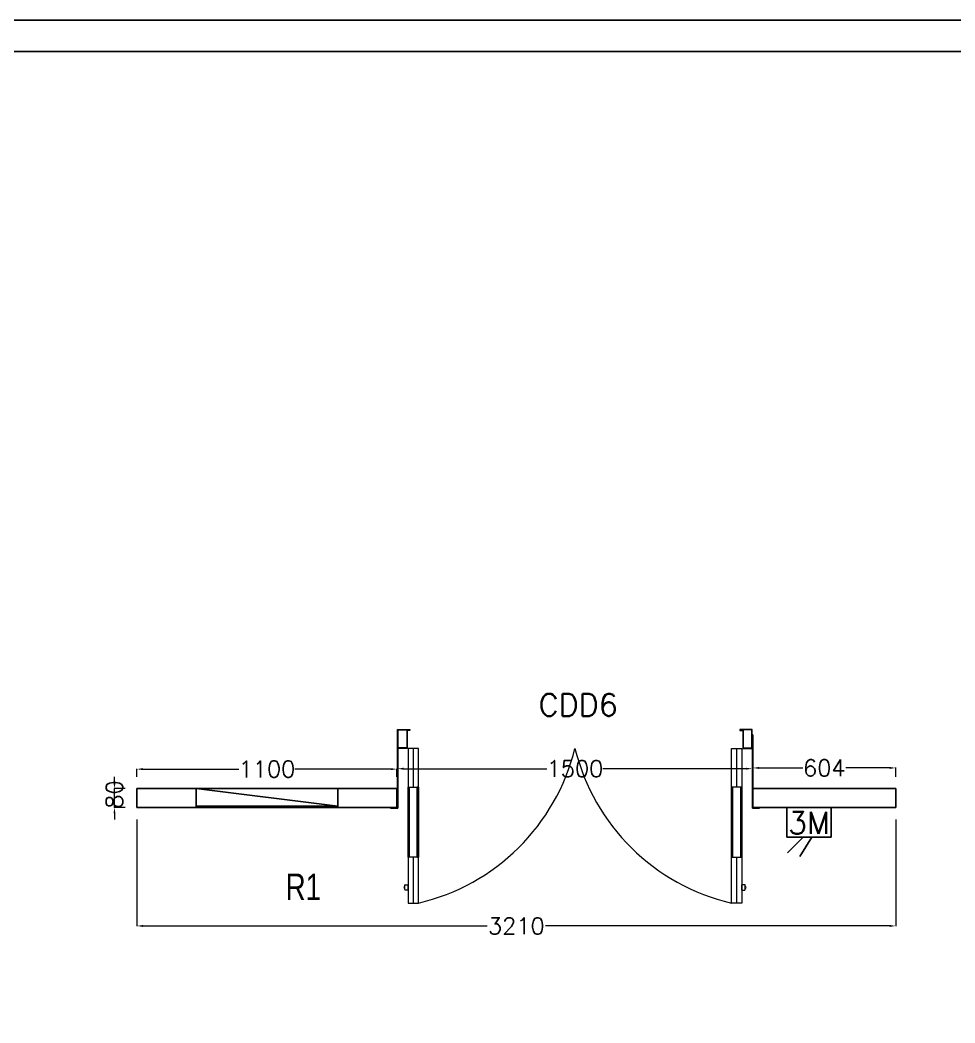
# Model space of a CAD drawing. Extents: x 3550807 to 4078732, y -628171 to -515859.
# Drawn here: x 3770808 to 3774763, y -594122 to -589881 of the extents above; entities that cross this region are included whole.
import ezdxf

# ---------------------------------------------------------------- set-up
doc = ezdxf.new("R2010")
doc.units = 0
doc.header["$LTSCALE"] = 6
doc.header["$MEASUREMENT"] = 0
doc.layers.get('0').update_dxf_attribs({"linetype": 'CONTINUOUS'})
doc.layers.get('Defpoints').update_dxf_attribs({"linetype": 'CONTINUOUS'})
for name, color, linetype, lineweight in [('1200 Door', 144, 'CONTINUOUS', 5), ('Double Leaf Door', 4, 'CONTINUOUS', 18), ('MEP_HVAC_RA_RAISERS', 3, 'CONTINUOUS', 0)]:
    doc.layers.add(name, color=color, linetype=linetype, lineweight=lineweight)
for name, color, linetype in [('80 mm Wall', 5, 'CONTINUOUS'), ('DIM', 7, 'CONTINUOUS'), ('ELE-3M UPS P.SB', 3, 'CONTINUOUS'), ('L -  ANGLE', 3, 'CONTINUOUS')]:
    doc.layers.add(name, color=color, linetype=linetype)
doc.styles.add('ARIEL', font='sanss___.ttf', dxfattribs={"width": 0.75})
doc.styles.add('ROMANS', font='romans.shx')
doc.styles.get("Standard").update_dxf_attribs({"font": 'SIMPLEX'})
doc.dimstyles.new('AEPL1', dxfattribs={"dimtxt": 100, "dimasz": 25, "dimexe": 1.25, "dimexo": 50, "dimtad": 0, "dimdec": 0, "dimtxsty": 'ROMANS', "dimcen": 2.5, "dimclrd": 250, "dimclre": 250, "dimadec": 0, "dimazin": 0, "dimtfac": 1, "dimtdec": 0, "dimtmove": 0, "dimatfit": 3, "dimfxl": 0, "dimlwd": 0, "dimlwe": 0, "dimarcsym": 0})

# ---------------------------------------------------------------- blocks, each defined once
blk = doc.blocks.new('1500x80')
at = {"layer": 'Double Leaf Door'}
for points in [[(99336.2, -25417.9), (99341.1, -25417.9), (99341.1, -25121.4), (99336.2, -25121.4)], [(99379.8, -25121.4), (99374.8, -25121.4), (99374.8, -25417.9), (99379.8, -25417.9)], [(100704.2, -25121.4), (100709.2, -25121.4), (100709.2, -25417.9), (100704.2, -25417.9)], [(100747.8, -25417.9), (100742.9, -25417.9), (100742.9, -25121.4), (100747.8, -25121.4)]]:
    blk.add_hatch(color=6, dxfattribs=at).paths.add_polyline_path(points)
at = {"layer": 'Double Leaf Door', "color": 8}
for p, q in [((99336.2, -25581.8), (99336.2, -24927.6)), ((99336.2, -24927.6), (99379.8, -24927.6)), ((99358, -25121.4), (99358, -24927.6)), ((99379.8, -24927.6), (99379.8, -25581.8)), ((100747.8, -24927.6), (100704.2, -24927.6)), ((100704.2, -24927.6), (100704.2, -25581.8)), ((100726, -25121.4), (100726, -24927.6)), ((100747.8, -25581.8), (100747.8, -24927.6)), ((99321.8, -24985.1), (99321.8, -25003.1)), ((99336.2, -24983.1), (99323.7, -24983.1)), ((99323.7, -25005), (99336.2, -25005)), ((99336.2, -24983.1), (99336.2, -25005)), ((100747.8, -24983.1), (100760.3, -24983.1)), ((100747.8, -24983.1), (100747.8, -25005)), ((100760.3, -25005), (100747.8, -25005)), ((100762.2, -24985.1), (100762.2, -25003.1)), ((99358, -25581.8), (99358, -25417.9)), ((100726, -25581.8), (100726, -25417.9)), ((99292, -25581.8), (99292, -25661.8)), ((99332.2, -25581.8), (99292, -25581.8)), ((99294, -25583.8), (99294, -25659.8)), ((99330.2, -25583.8), (99294, -25583.8)), ((99330.2, -25658.9), (99330.2, -25583.8)), ((99332.2, -25656.9), (99332.2, -25581.8)), ((99379.8, -25581.8), (99336.2, -25581.8)), ((100704.2, -25581.8), (100747.8, -25581.8)), ((100751.8, -25656.9), (100751.8, -25581.8)), ((100751.8, -25581.8), (100792, -25581.8)), ((100753.8, -25658.9), (100753.8, -25583.8)), ((100753.8, -25583.8), (100790, -25583.8)), ((100790, -25583.8), (100790, -25659.8)), ((100792, -25581.8), (100792, -25661.8)), ((99292, -25661.8), (99332.2, -25661.8)), ((99294, -25659.8), (99332.2, -25659.8)), ((99342.1, -25658.9), (99330.2, -25658.9)), ((99344.1, -25656.9), (99332.2, -25656.9)), ((99332.2, -25659.8), (99342.1, -25659.8)), ((99332.2, -25661.8), (99344.1, -25661.8)), ((99342.1, -25659.8), (99342.1, -25658.9)), ((99344.1, -25661.8), (99344.1, -25656.9)), ((100739.9, -25661.8), (100739.9, -25656.9)), ((100739.9, -25656.9), (100751.8, -25656.9)), ((100751.8, -25661.8), (100739.9, -25661.8)), ((100741.9, -25659.8), (100741.9, -25658.9)), ((100741.9, -25658.9), (100753.8, -25658.9)), ((100751.8, -25659.8), (100741.9, -25659.8)), ((100790, -25659.8), (100751.8, -25659.8)), ((100792, -25661.8), (100751.8, -25661.8))]:
    blk.add_line(p, q, dxfattribs=at)
at = {"layer": 'Double Leaf Door', "color": 6}
for p, q in [((99379.8, -25121.4), (99336.2, -25121.4)), ((99336.2, -25121.4), (99336.2, -25417.9)), ((99341.1, -25417.9), (99341.1, -25121.4)), ((99374.8, -25417.9), (99374.8, -25121.4)), ((99379.8, -25417.9), (99379.8, -25121.4)), ((100704.2, -25417.9), (100704.2, -25121.4)), ((100704.2, -25121.4), (100747.8, -25121.4)), ((100709.2, -25417.9), (100709.2, -25121.4)), ((100742.9, -25417.9), (100742.9, -25121.4)), ((100747.8, -25121.4), (100747.8, -25417.9)), ((99336.2, -25417.9), (99379.8, -25417.9)), ((100747.8, -25417.9), (100704.2, -25417.9))]:
    blk.add_line(p, q, dxfattribs=at)
at = {"layer": 'Double Leaf Door', "color": 6, "ltscale": 100}
for p, q in [((99374.8, -25121.4), (99374.8, -25417.9)), ((100709.2, -25121.4), (100709.2, -25417.9))]:
    blk.add_line(p, q, dxfattribs=at)
at = {"layer": 'Double Leaf Door', "color": 6}
for points in [[(99336.2, -25121.4), (99336.2, -25417.9), (99341.1, -25417.9), (99341.1, -25121.4), (99336.2, -25121.4)], [(99379.8, -25121.4), (99379.8, -25417.9), (99374.8, -25417.9), (99374.8, -25121.4), (99379.8, -25121.4)], [(100704.2, -25121.4), (100704.2, -25417.9), (100709.2, -25417.9), (100709.2, -25121.4), (100704.2, -25121.4)], [(100747.8, -25121.4), (100747.8, -25417.9), (100742.9, -25417.9), (100742.9, -25121.4), (100747.8, -25121.4)]]:
    blk.add_lwpolyline(points, dxfattribs=at)
at = {"layer": 'Double Leaf Door', "ltscale": 5000}
for points in [[(99336.2, -25121.4), (99336.2, -25417.9), (99341.1, -25417.9), (99341.1, -25121.4), (99336.2, -25121.4)], [(100747.8, -25121.4), (100747.8, -25417.9), (100742.9, -25417.9), (100742.9, -25121.4), (100747.8, -25121.4)]]:
    blk.add_lwpolyline(points, dxfattribs=at)
at = {"layer": 'Double Leaf Door', "color": 8}
for centre, radius, start, end in [((99175.8, -25796.3), 892.3, 13.906, 76.7864), ((100908.2, -25796.3), 892.3, 103.2136, 166.094), ((99321.8, -24994.1), 3.72, 90, 270), ((99323.7, -24985.1), 1.98, 90, 180), ((99323.7, -25003.1), 1.98, 180, 270), ((100760.3, -24985.1), 1.98, 0, 90), ((100760.3, -25003.1), 1.98, 270, 0), ((100762.2, -24994.1), 3.72, 270, 90)]:
    blk.add_arc(centre, radius, start, end, dxfattribs=at)
blk = doc.blocks.new('L- ANGLE')
at = {"layer": 'L -  ANGLE'}
for p, q in [((3565752, -606801.2), (3565752, -607110)), ((3565752, -606801.2), (3565753, -606801.2)), ((3565753, -606801.2), (3565753, -607111)), ((3565752, -607110), (3565723, -607110)), ((3565723, -607110), (3565723, -607111)), ((3565753, -607111), (3565723, -607111))]:
    blk.add_line(p, q, dxfattribs=at)
blk = doc.blocks.new('3M UPS SB')
at = {"layer": 'ELE-3M UPS P.SB', "color": 3}
for p, q in [((-133.8, 160), (-69.3, 265.2)), ((-88.2, 160), (-3.4, 244.9)), ((-240, 160), (-240, 0)), ((0, 160), (-240, 160)), ((0, 160), (0, 0))]:
    blk.add_line(p, q, dxfattribs=at)
blk.add_text('3M', height=120, rotation=180, dxfattribs=at).set_placement((-6, 143))
blk = doc.blocks.new('RAISER 400X400MM')
at = {"layer": 'MEP_HVAC_RA_RAISERS', "lineweight": 25}
blk.add_line((2003785.4, 80176.6), (2004185.4, 80126.6), dxfattribs=at)
blk.add_lwpolyline([(2004185.4, 80176.6), (2003785.4, 80176.6), (2003785.4, 80126.6), (2004185.4, 80126.6)], close=True, dxfattribs=at)
blk.add_lwpolyline([(2003985.4, 80105.8, 0, 44.3, 0), (2003985.4, 80054.1, 0, 0, 0), (2003985.4, 79969.7, 0, 0, 0), (2004052.1, 79969.7, 0, 0, 0), (2003868.7, 79926.8, 0, 0, 0), (2003970.3, 79926.8, 0, 0, 0), (2003970.3, 79863.1, 0, 0, 0)], format="xyseb", dxfattribs=at)
at = {"layer": 'MEP_HVAC_RA_RAISERS', "lineweight": 25, "insert": (2004037.9, 79936.9), "char_height": 75, "width": 116.101, "attachment_point": 1, "style": 'ARIEL'}
blk.add_mtext('R1', dxfattribs=at)
blk = doc.blocks.new('*D418')
at = {"layer": 'Defpoints', "color": 0, "linetype": 'ByBlock', "transparency": 16777216}
for p in [(3772402.7, -593048.4), (3771302.7, -593130.7), (3772402.7, -593130.7)]:
    blk.add_point(p, dxfattribs=at)
at = {"layer": 'DIM', "color": 250, "linetype": 'ByBlock', "lineweight": 0, "transparency": 16777216}
for p, q in [((3771302.7, -593080.7), (3771302.7, -593047.2)), ((3771327.7, -593048.4), (3771734.1, -593048.4)), ((3772377.7, -593048.4), (3771971.3, -593048.4)), ((3772402.7, -593080.7), (3772402.7, -593047.2))]:
    blk.add_line(p, q, dxfattribs=at)
at = {"layer": 'DIM', "color": 250, "linetype": 'ByBlock', "transparency": 16777216}
for points in [[(3771327.7, -593044.3), (3771327.7, -593052.6), (3771302.7, -593048.4)], [(3772377.7, -593052.6), (3772377.7, -593044.3), (3772402.7, -593048.4)]]:
    blk.add_solid(points, dxfattribs=at)
at = {"layer": 'DIM', "color": 0, "linetype": 'ByBlock', "transparency": 16777216, "insert": (3771852.7, -593048.4), "char_height": 70, "attachment_point": 5, "style": 'ROMANS'}
blk.add_mtext('1100', dxfattribs=at)
blk = doc.blocks.new('*D419')
at = {"layer": 'Defpoints', "color": 0, "linetype": 'ByBlock', "transparency": 16777216}
for p in [(3774512.7, -593043.4), (3773908.7, -593130.7), (3774512.7, -593130.7)]:
    blk.add_point(p, dxfattribs=at)
at = {"layer": 'DIM', "color": 250, "linetype": 'ByBlock', "lineweight": 0, "transparency": 16777216}
for p, q in [((3773908.7, -593080.7), (3773908.7, -593042.2)), ((3773933.7, -593043.4), (3774120.1, -593043.4)), ((3774487.7, -593043.4), (3774301.3, -593043.4)), ((3774512.7, -593080.7), (3774512.7, -593042.2))]:
    blk.add_line(p, q, dxfattribs=at)
at = {"layer": 'DIM', "color": 250, "linetype": 'ByBlock', "transparency": 16777216}
for points in [[(3773933.7, -593039.3), (3773933.7, -593047.6), (3773908.7, -593043.4)], [(3774487.7, -593047.6), (3774487.7, -593039.3), (3774512.7, -593043.4)]]:
    blk.add_solid(points, dxfattribs=at)
at = {"layer": 'DIM', "color": 0, "linetype": 'ByBlock', "transparency": 16777216, "insert": (3774210.7, -593043.4), "char_height": 70, "attachment_point": 5, "style": 'ROMANS'}
blk.add_mtext('604', dxfattribs=at)
blk = doc.blocks.new('*D433')
at = {"layer": 'Defpoints', "color": 0, "linetype": 'ByBlock', "transparency": 16777216}
for p in [(3771302.7, -593210.7), (3774512.7, -593210.7), (3774512.7, -593711.5)]:
    blk.add_point(p, dxfattribs=at)
at = {"layer": 'DIM', "color": 250, "linetype": 'ByBlock', "lineweight": 0, "transparency": 16777216}
for p, q in [((3771302.7, -593260.7), (3771302.7, -593712.7)), ((3774512.7, -593260.7), (3774512.7, -593712.7)), ((3771327.7, -593711.5), (3772783.9, -593711.5)), ((3774487.7, -593711.5), (3773031.5, -593711.5))]:
    blk.add_line(p, q, dxfattribs=at)
at = {"layer": 'DIM', "color": 250, "linetype": 'ByBlock', "transparency": 16777216}
for points in [[(3771327.7, -593707.3), (3771327.7, -593715.6), (3771302.7, -593711.5)], [(3774487.7, -593715.6), (3774487.7, -593707.3), (3774512.7, -593711.5)]]:
    blk.add_solid(points, dxfattribs=at)
at = {"layer": 'DIM', "color": 0, "linetype": 'ByBlock', "transparency": 16777216, "insert": (3772907.7, -593711.5), "char_height": 70, "attachment_point": 5, "style": 'ROMANS'}
blk.add_mtext('3210', dxfattribs=at)
blk = doc.blocks.new('*D434')
at = {"layer": 'Defpoints', "color": 0, "linetype": 'ByBlock', "transparency": 16777216}
for p in [(3772405.7, -592897.9), (3773905.7, -592897.9), (3773905.7, -593046.6)]:
    blk.add_point(p, dxfattribs=at)
at = {"layer": 'DIM', "color": 250, "linetype": 'ByBlock', "lineweight": 0, "transparency": 16777216}
for p, q in [((3772405.7, -592947.9), (3772405.7, -593047.9)), ((3773905.7, -592947.9), (3773905.7, -593047.9)), ((3772430.7, -593046.6), (3773037.1, -593046.6)), ((3773880.7, -593046.6), (3773274.3, -593046.6))]:
    blk.add_line(p, q, dxfattribs=at)
at = {"layer": 'DIM', "color": 250, "linetype": 'ByBlock', "transparency": 16777216}
for points in [[(3772430.7, -593042.4), (3772430.7, -593050.8), (3772405.7, -593046.6)], [(3773880.7, -593050.8), (3773880.7, -593042.4), (3773905.7, -593046.6)]]:
    blk.add_solid(points, dxfattribs=at)
at = {"layer": 'DIM', "color": 0, "linetype": 'ByBlock', "transparency": 16777216, "insert": (3773155.7, -593046.6), "char_height": 70, "attachment_point": 5, "style": 'ROMANS'}
blk.add_mtext('1500', dxfattribs=at)
blk = doc.blocks.new('*D448')
at = {"layer": 'Defpoints', "color": 0, "linetype": 'ByBlock', "transparency": 16777216}
for p in [(3771207.7, -593130.7), (3771302.7, -593130.7), (3771302.7, -593210.7)]:
    blk.add_point(p, dxfattribs=at)
at = {"layer": 'DIM', "color": 250, "linetype": 'ByBlock', "lineweight": 0, "transparency": 16777216}
for p, q in [((3771207.7, -593105.7), (3771207.7, -593080.7)), ((3771252.7, -593130.7), (3771206.5, -593130.7)), ((3771207.7, -593210.7), (3771207.7, -593130.7)), ((3771252.7, -593210.7), (3771206.5, -593210.7)), ((3771207.7, -593235.7), (3771207.7, -593260.7))]:
    blk.add_line(p, q, dxfattribs=at)
at = {"layer": 'DIM', "color": 250, "linetype": 'ByBlock', "transparency": 16777216}
for points in [[(3771203.6, -593105.7), (3771211.9, -593105.7), (3771207.7, -593130.7)], [(3771211.9, -593235.7), (3771203.6, -593235.7), (3771207.7, -593210.7)]]:
    blk.add_solid(points, dxfattribs=at)
at = {"layer": 'DIM', "color": 0, "linetype": 'ByBlock', "transparency": 16777216, "insert": (3771207.7, -593155.7), "char_height": 70, "attachment_point": 5, "rotation": 90, "style": 'ROMANS'}
blk.add_mtext('80', dxfattribs=at)

msp = doc.modelspace()

# ---------------------------------------------------------------- linework, layer by layer
for points in [[(3791379.5, -589881.1), (3791379.5, -608319.7), (3765412.7, -608319.7), (3765412.7, -589881.1)], [(3791246, -590014.6), (3791246, -608186.2), (3765546.3, -608186.2), (3765546.3, -590014.6)]]:
    msp.add_lwpolyline(points, close=True)
at = {"layer": '80 mm Wall', "ltscale": 500}
for p, q in [((3771302.7, -593130.7), (3772402.7, -593130.7)), ((3771302.7, -593130.7), (3771302.7, -593210.7)), ((3772402.7, -593130.7), (3772402.7, -593210.7)), ((3773908.7, -593130.7), (3774512.7, -593130.7)), ((3773908.7, -593130.7), (3773908.7, -593210.7)), ((3774512.7, -593130.7), (3774512.7, -593210.7)), ((3771302.7, -593210.7), (3772402.7, -593210.7)), ((3773908.7, -593210.7), (3774512.7, -593210.7))]:
    msp.add_line(p, q, dxfattribs=at)

# ---------------------------------------------------------------- block references
at = {"layer": 'Double Leaf Door', "color": 8, "rotation": 180}
msp.add_blockref('1500x80', (3873197.7, -618542.6), dxfattribs=at)
at = {"layer": 'ELE-3M UPS P.SB', "color": 6, "xscale": 0.7812500000005363, "yscale": 0.7812500000005363, "zscale": 0.7812500000005363, "rotation": 179.9999999999999}
msp.add_blockref('3M UPS SB', (3774052.7, -593210.7), dxfattribs=at)
at = {"layer": 'L -  ANGLE'}
msp.add_blockref('L- ANGLE', (206652.8, 13897.5), dxfattribs=at)
at = {"layer": 'L -  ANGLE', "color": 8, "xscale": -1}
msp.add_blockref('L- ANGLE', (7339659.9, 13897.5), dxfattribs=at)
at = {"layer": 'MEP_HVAC_RA_RAISERS', "xscale": 1.5, "yscale": 1.5, "zscale": 1.5}
msp.add_blockref('RAISER 400X400MM', (765874.6, -713395.3), dxfattribs=at)

# ---------------------------------------------------------------- texts
at = {"layer": '1200 Door', "color": 7, "linetype": 'ByBlock', "style": 'ROMANS'}
msp.add_text('CDD6', height=94.18, dxfattribs=at).set_placement((3773002.2, -592823.9, -35804.4))

# ---------------------------------------------------------------- dimensions: what is measured, and where the dimension line sits
at = {"layer": 'DIM', "linetype": 'ByBlock'}
for base, p1, p2, picture, middle in [((3773905.7, -593046.6), (3772405.7, -592897.9), (3773905.7, -592897.9), '*D434', (3773155.7, -593046.6)), ((3772402.7, -593048.4), (3771302.7, -593130.7), (3772402.7, -593130.7), '*D418', (3771852.7, -593048.4)), ((3774512.7, -593043.4), (3773908.7, -593130.7), (3774512.7, -593130.7), '*D419', (3774210.7, -593043.4)), ((3774512.7, -593711.5), (3771302.7, -593210.7), (3774512.7, -593210.7), '*D433', (3772907.7, -593711.5))]:
    dim = msp.add_linear_dim(base=base, p1=p1, p2=p2, dimstyle='AEPL1', override={"dimtxt": 70, "dimarcsym": 1}, dxfattribs=at)
    dim.commit()
    dim.dimension.update_dxf_attribs({"geometry": picture, "text_midpoint": middle})
dim = msp.add_linear_dim(base=(3771207.7, -593130.7), p1=(3771302.7, -593210.7), p2=(3771302.7, -593130.7), angle=90, dimstyle='AEPL1', override={"dimtxt": 70, "dimarcsym": 1}, dxfattribs=at)
dim.commit()
dim.dimension.update_dxf_attribs({"geometry": '*D448', "text_midpoint": (3771207.7, -593155.7), "dimtype": 160})

doc.saveas('drawing.dxf')
